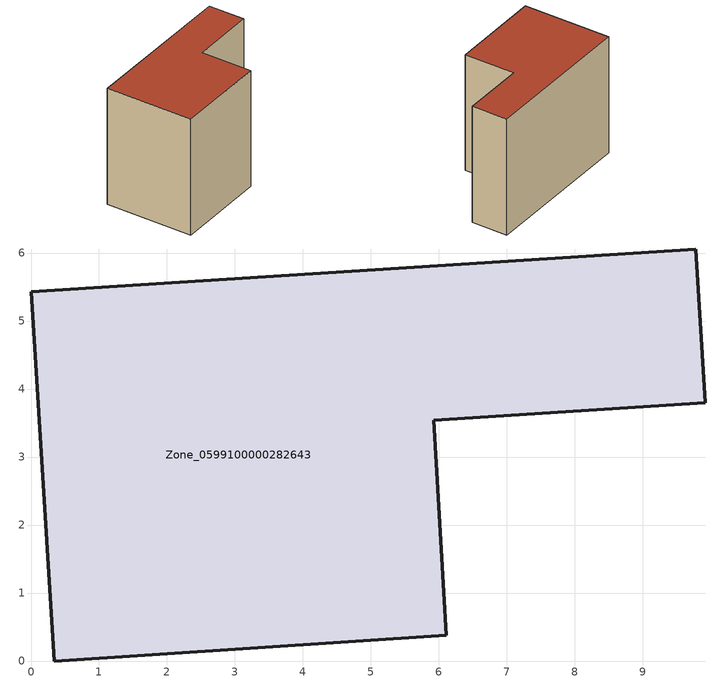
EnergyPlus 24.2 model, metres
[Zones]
Zone_0599100000282643
 floor ground (C_G): 0,5.43 9.78,6.06 9.92,3.8 5.92,3.54 6.11,0.38 0.34,0 z0
 wall outside (C_F): 0.34,0 6.11,0.38 5.92,3.54 9.92,3.8 9.78,6.06 0,5.43 0.34,0 z0:7.49
 roof outside (C_R): 9.78,6.06 0,5.43 0.34,0 6.11,0.38 5.92,3.54 9.92,3.8 z7.49
[BUILDING]
Pand.0599100000282643: North Axis=0; Terrain=City; Loads Convergence Tolerance Value=0.04; Temperature Convergence Tolerance Value=0.4; Solar Distribution=FullExterior; Maximum Number of Warmup Days=25; Minimum Number of Warmup Days=1
[Site:Location]
Rotterdam.The.Hague.AP_ZH_NLD Design_Conditions: Latitude=51.96; Longitude=4.45; Time Zone=1; Elevation=-4.5
[SITE:GROUNDTEMPERATURE:BUILDINGSURFACE]
18, 18, 18, 18, 18, 18, 18, 18, 18, 18, 18, 18
[MATERIAL] Thermal Absorptance=0.9; Solar Absorptance=0.7; Visible Absorptance=0.7
Name | Roughness | Thickness | Conductivity | Density | Specific Heat
G.TC.1946 | MediumSmooth | 0.15 | 1 | 540 | 1210
F.TC.1946 | Rough | 0.3 | 0.857143 | 1920 | 840
R.TC.1946 | MediumRough | 0.2 | 0.909091 | 1500 | 1000
[CONSTRUCTION]
C_G: G.TC.1946
C_F: F.TC.1946
C_R: R.TC.1946
[ZONE]
Zone_0599100000282643: Type=1; Multiplier=1; Ceiling Height=Autocalculate; Volume=Autocalculate; Floor Area=autocalculate; Part of Total Floor Area=Yes
[ZONEINFILTRATION:DESIGNFLOWRATE]
Infil_Zone_0599100000282643: Zone or ZoneList or Space or SpaceList=Zone_0599100000282643; Schedule=AlwaysOn; Design Flow Rate Calculation Method=Flow/Area; Flow Rate per Floor Area=0.003; Constant Term Coefficient=1; Temperature Term Coefficient=0; Velocity Term Coefficient=0; Velocity Squared Term Coefficient=0
[HVACTEMPLATE:ZONE:IDEALLOADSAIRSYSTEM]
Zone_0599100000282643: Maximum Heating Supply Air Temperature=50; Minimum Cooling Supply Air Temperature=13; Maximum Heating Supply Air Humidity Ratio=0.0156; Minimum Cooling Supply Air Humidity Ratio=0.0077; Heating Limit=NoLimit; Cooling Limit=NoLimit; Dehumidification Control Type=ConstantSensibleHeatRatio; Cooling Sensible Heat Ratio=0.7; Dehumidification Setpoint=60; Humidification Control Type=None; Humidification Setpoint=30; Outdoor Air Method=None; Outdoor Air Flow Rate per Person=0.00944; Outdoor Air Flow Rate per Zone Floor Area=0; Outdoor Air Flow Rate per Zone=0; Demand Controlled Ventilation Type=None; Outdoor Air Economizer Type=NoEconomizer; Heat Recovery Type=None; Sensible Heat Recovery Effectiveness=0.7; Latent Heat Recovery Effectiveness=0.65
[ZONECONTROL:THERMOSTAT]
ThermostatControl_Zone_0599100000282643: Zone or ZoneList=Zone_0599100000282643; Control Type Schedule=DualSetpointControlType; Control 1=Thermostat_Zone_0599100000282643; Temperature Difference Between Cutout And Setpoint=0
[THERMOSTATSETPOINT:DUALSETPOINT]
Thermostat_Zone_0599100000282643: Heating Setpoint Temperature Schedule=HeatingSetpoint_Zone_0599100000282643; Cooling Setpoint Temperature Schedule=CoolingSetpoint_Zone_0599100000282643
[SCHEDULE:COMPACT]
HeatingSetpoint_Zone_0599100000282643: Through: 12/31, For: AllDays, Until: 24:00, 21
CoolingSetpoint_Zone_0599100000282643: Through: 12/31, For: AllDays, Until: 24:00, 24
DualSetpointControlType: Through: 12/31, For: AllDays, Until: 24:00, 4
AlwaysOn: Through: 12/31, For: AllDays, Until: 24:00, 1
